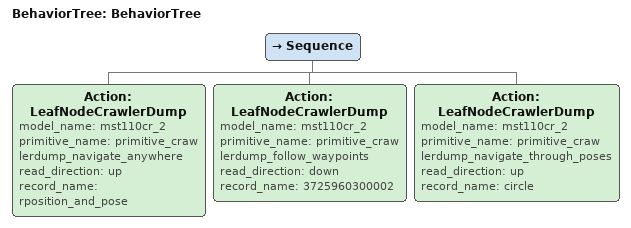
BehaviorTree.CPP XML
<?xml version="1.0"?>
<root main_tree_to_execute="BehaviorTree">
    <BehaviorTree ID="BehaviorTree">
        <Sequence>
            <Action ID="LeafNodeCrawlerDump" model_name="mst110cr_2" primitive_name="primitive_crawlerdump_navigate_anywhere" read_direction="up" record_name="rposition_and_pose"/>
            <Action ID="LeafNodeCrawlerDump" model_name="mst110cr_2" primitive_name="primitive_crawlerdump_follow_waypoints" read_direction="down" record_name="3725960300002"/>
            <Action ID="LeafNodeCrawlerDump" model_name="mst110cr_2" primitive_name="primitive_crawlerdump_navigate_through_poses" read_direction="up" record_name="circle"/>
        </Sequence>
    </BehaviorTree>
</root>
